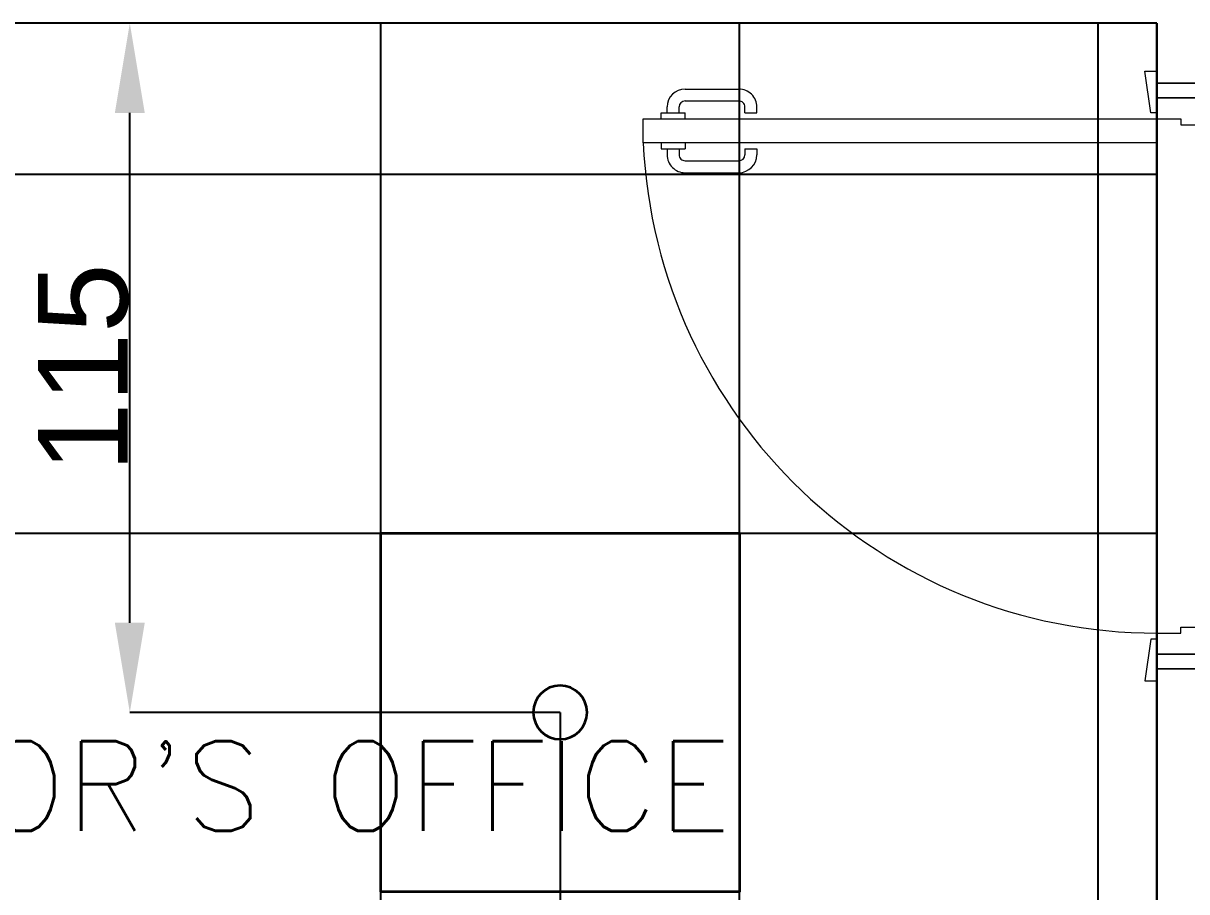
# Model space of a CAD drawing. Header units: inches. Extents: x -12418 to 57169, y -29325 to 19878.
# Drawn here: x 7202 to 9148, y -7800 to -6347 of the extents above; entities that cross this region are included whole.
import ezdxf
from ezdxf.enums import TextEntityAlignment as Align

# ---------------------------------------------------------------- set-up
doc = ezdxf.new("R2010")
doc.units = ezdxf.units.IN
doc.header["$LTSCALE"] = 25
doc.header["$MEASUREMENT"] = 0
doc.header["$PDMODE"] = 3
doc.layers.get('0').update_dxf_attribs({"color": 8})
doc.layers.get('Defpoints').update_dxf_attribs({"color": 8})
for name, color, linetype, lineweight in [('00-Ground Floor$0$72_EGR_BASE_TEXT', 252, 'Continuous', 5), ('00-Ground Floor$0$Walls', 251, 'Continuous', 5), ('00-Ground Floor$0$Wooden Joinery', 251, 'Continuous', 5), ('E-DIM', 6, 'Continuous', 18), ('E-LITE-CIRC-NUMB', 6, 'Continuous', 25), ('E-LITE-CLNG', 150, 'Continuous', 35), ('E-LITE-CTRL', 6, 'Continuous', 25)]:
    doc.layers.add(name, color=color, linetype=linetype, lineweight=lineweight)
doc.layers.add('00-Ground Floor$0$False Ceiling', color=251, linetype='Continuous')
doc.styles.add('00-Ground Floor$0$SIMPLEX', font='SIMPLEX.shx', dxfattribs={"height": 150})
doc.styles.add('DC_Simplex', font='SIMPLEX.shx', dxfattribs={"width": 0.7})
doc.styles.get("Standard").update_dxf_attribs({"font": 'arial.ttf'})
doc.dimstyles.get("Standard").update_dxf_attribs({"dimtxt": 150, "dimasz": 150, "dimexe": 0.18, "dimexo": 0.0625, "dimgap": 1, "dimtad": 1, "dimdec": 0, "dimlfac": 0.1, "dimzin": 0, "dimdsep": 46, "dimtxsty": 'Standard', "dimcen": 0.09, "dimclrd": 256, "dimclrt": 7, "dimadec": 0, "dimazin": 0, "dimtfac": 1, "dimtdec": 0, "dimtofl": 0, "dimtmove": 0, "dimatfit": 3, "dimfxl": 1, "dimtolj": 1, "dimtzin": 0, "dimarcsym": 0})

# ---------------------------------------------------------------- blocks, each defined once
blk = doc.blocks.new('00-Ground Floor$0$A$C72370EFE')
at = {"layer": '00-Ground Floor$0$Wooden Joinery'}
for p, q in [((-0.01, -0.03), (-0.01, -0.07)), ((0, -0.03), (-0.01, -0.03)), ((0.04, -0.03), (0.05, -0.03)), ((0.05, -0.03), (0.05, -0.07)), ((-0.01, -0.04), (-0.02, -0.04)), ((0.05, -0.04), (0.06, -0.04)), ((-0.05, -0.07), (-0.05, -0.16)), ((-0.03, -0.07), (-0.03, -0.16)), ((-0.01, -0.06), (-0.02, -0.06)), ((0, -0.07), (-0.01, -0.07)), ((0.04, -0.07), (0.05, -0.07)), ((0.05, -0.06), (0.06, -0.06)), ((0.07, -0.07), (0.07, -0.16)), ((0.09, -0.07), (0.09, -0.16)), ((-0.01, -0.17), (-0.02, -0.17)), ((-0.01, -0.17), (-0.01, -0.19)), ((0.05, -0.17), (0.06, -0.17)), ((0.05, -0.17), (0.05, -0.19)), ((-0.01, -0.19), (-0.02, -0.19)), ((0.05, -0.19), (0.06, -0.19))]:
    blk.add_line(p, q, dxfattribs=at)
for centre, radius, start, end in [((-0.02, -0.07), 0.03, 90, 180), ((0.06, -0.07), 0.03, 0, 90), ((-0.02, -0.07), 0.01, 90, 180), ((0.06, -0.07), 0.01, 0, 90), ((-0.02, -0.16), 0.03, 180, 270), ((-0.02, -0.16), 0.01, 180, 270), ((0.06, -0.16), 0.01, 270, 0), ((0.06, -0.16), 0.03, 270, 0)]:
    blk.add_arc(centre, radius, start, end, dxfattribs=at)
blk = doc.blocks.new('00-Ground Floor$0$A$C5DAD61B4')
at = {"layer": '00-Ground Floor$0$Wooden Joinery'}
for points in [[(80, 959.1), (80, 969.1), (10, 979.1), (10, 959.1)], [(940, 959.1), (940, 969.1), (1010, 979.1), (1010, 959.1)], [(70, 859.1), (70, 849.1), (0, 839.1), (0, 859.1)], [(120, 859.1), (120, 0), (80, 0), (80, 859.1)], [(950, 859.1), (950, 849.1), (1020, 839.1), (1020, 859.1)]]:
    blk.add_lwpolyline(points, close=True, dxfattribs=at)
for points in [[(45, 859.1), (45, 959.1), (20, 959.1), (20, 859.1), (45, 859.1)], [(45, 859.1), (80, 859.1), (80, 899.1), (90, 899.1), (90, 959.1), (45, 959.1), (45, 859.1)], [(975, 859.1), (940, 859.1), (940, 899.1), (930, 899.1), (930, 959.1), (975, 959.1), (975, 859.1)], [(975, 859.1), (975, 959.1), (1000, 959.1), (1000, 859.1), (975, 859.1)]]:
    blk.add_lwpolyline(points, dxfattribs=at)
blk.add_arc((80, 859.1), 860, 272.666, 0, dxfattribs=at)
at = {"layer": '00-Ground Floor$0$Wooden Joinery', "xscale": 999.9999999998854, "yscale": 999.9999999998854, "zscale": 999.9999999998854, "rotation": 180}
blk.add_blockref('00-Ground Floor$0$A$C72370EFE', (120, 0), dxfattribs=at)
blk = doc.blocks.new('00-Ground Floor$0$A$Ce9e1c4c3')
at = {"layer": '00-Ground Floor$0$False Ceiling', "color": 254}
for p, q in [((-90902.1, -6347.4, 0), (-94542.1, -6347.4, 0)), ((-90902.1, -10017.4, 0), (-90902.1, -6347.4, 0))]:
    blk.add_line(p, q, dxfattribs=at)
at = {"layer": '00-Ground Floor$0$False Ceiling', "color": 254, "linetype": 'Continuous'}
for p, q in [((-92200, -10017.4), (-92200, -6347.4)), ((-91600, -10017.4), (-91600, -6347.4)), ((-91000, -10017.4), (-91000, -6347.4)), ((-94542.1, -6600), (-90902.1, -6600)), ((-94542.1, -7200), (-90902.1, -7200))]:
    blk.add_line(p, q, dxfattribs=at)
blk = doc.blocks.new('00-Ground Floor')
at = {"layer": '00-Ground Floor$0$Walls'}
for p, q in [((5457.9, -6347.4, 0), (9097.9, -6347.4, 0)), ((9097.9, -6447.4, 0), (9097.9, -6347.4, 0)), ((9097.9, -6447.4, 0), (9197.9, -6447.4, 0)), ((9097.9, -7427.4, 0), (9197.9, -7427.4, 0)), ((9097.9, -10017.4, 0), (9097.9, -7427.4, 0))]:
    blk.add_line(p, q, dxfattribs=at)
at = {"layer": '00-Ground Floor$0$False Ceiling', "color": 254}
blk.add_blockref('00-Ground Floor$0$A$Ce9e1c4c3', (100000, 0), dxfattribs=at)
at = {"layer": '00-Ground Floor$0$Wooden Joinery', "rotation": 270}
blk.add_blockref('00-Ground Floor$0$A$C5DAD61B4', (8238.9, -6427.4, 0), dxfattribs=at)
at = {"layer": '00-Ground Floor$0$72_EGR_BASE_TEXT', "extrusion": (8.17011e-07, -7.77426e-06, 1), "insert": (7279.6, -7548.4, 0), "char_height": 150, "attachment_point": 2, "text_direction": (1, 0, -1e-06), "style": '00-Ground Floor$0$SIMPLEX'}
blk.add_mtext("SUPERVISOR'S OFFICE", dxfattribs=at)
blk = doc.blocks.new('*U58')
blk.add_lwpolyline([(-300, 300), (-300, -300), (300, -300), (300, 300)], close=True)
blk.add_circle((0, 0), 45)
at = {"layer": 'E-LITE-CIRC-NUMB', "style": 'DC_Simplex', "width": 0.7, "flags": 8}
blk.add_attdef('CIRCUIT', text='', height=200, rotation=0, dxfattribs=at).set_placement((-473.9, 300), align=Align.RIGHT)
at = {"layer": 'E-LITE-CTRL', "style": 'DC_Simplex', "width": 0.7, "flags": 8}
blk.add_attdef('CONTROL', (1118.9, -935), '', height=200, rotation=360, dxfattribs=at)
blk = doc.blocks.new('*D396')
at = {"layer": 'Defpoints', "color": 0, "transparency": 16777216}
for p in [(9097.9, -6347.4, 0), (8100, -7500), (9097.9, -8157.4)]:
    blk.add_point(p, dxfattribs=at)
at = {"layer": 'E-DIM', "color": 0, "lineweight": -2, "transparency": 16777216}
for p, q in [((9097.9, -6347.5), (9097.9, -8157.6)), ((8100, -7500.1), (8100, -8157.6))]:
    blk.add_line(p, q, dxfattribs=at)
at = {"layer": 'E-DIM', "lineweight": -2, "transparency": 16777216}
blk.add_line((8250, -8157.4), (8947.9, -8157.4), dxfattribs=at)
at = {"layer": 'E-DIM', "transparency": 16777216}
for points in [[(8250, -8132.4), (8250, -8182.4), (8100, -8157.4)], [(8947.9, -8132.4), (8947.9, -8182.4), (9097.9, -8157.4)]]:
    blk.add_solid(points, dxfattribs=at)
at = {"layer": 'E-DIM', "color": 7, "transparency": 16777216, "insert": (8599, -8079.8), "char_height": 150, "attachment_point": 5}
blk.add_mtext('\\A1;100', dxfattribs=at)
blk = doc.blocks.new('*D397')
at = {"layer": 'Defpoints', "color": 0, "transparency": 16777216}
for p in [(7380.3, -6347.4), (8100, -6347.4, 0), (8100, -7500)]:
    blk.add_point(p, dxfattribs=at)
at = {"layer": 'E-DIM', "color": 0, "lineweight": -2, "transparency": 16777216}
for p, q in [((8099.9, -6347.4), (7380.1, -6347.4)), ((8099.9, -7500), (7380.1, -7500))]:
    blk.add_line(p, q, dxfattribs=at)
at = {"layer": 'E-DIM', "lineweight": -2, "transparency": 16777216}
blk.add_line((7380.3, -7350), (7380.3, -6497.4), dxfattribs=at)
at = {"layer": 'E-DIM', "transparency": 16777216}
for points in [[(7355.3, -6497.4), (7405.3, -6497.4), (7380.3, -6347.4)], [(7355.3, -7350), (7405.3, -7350), (7380.3, -7500)]]:
    blk.add_solid(points, dxfattribs=at)
at = {"layer": 'E-DIM', "color": 7, "transparency": 16777216, "insert": (7302.7, -6923.7), "char_height": 150, "attachment_point": 5, "rotation": 90}
blk.add_mtext('\\A1;115', dxfattribs=at)

msp = doc.modelspace()

# ---------------------------------------------------------------- block references
msp.add_blockref('00-Ground Floor', (0, 0))
at = {"layer": 'E-LITE-CLNG', "xscale": -1}
msp.add_blockref('*U58', (8100, -7500), dxfattribs=at)

# ---------------------------------------------------------------- dimensions: what is measured, and where the dimension line sits
at = {"layer": 'E-DIM'}
dim = msp.add_linear_dim(base=(7380.3, -6347.4), p1=(8100, -7500), p2=(8100, -6347.4, 0), angle=90, dimstyle='Standard', dxfattribs=at)
dim.commit()
dim.dimension.update_dxf_attribs({"geometry": '*D397', "text_midpoint": (7302.7, -6923.7)})
dim = msp.add_linear_dim(base=(9097.9, -8157.4), p1=(8100, -7500), p2=(9097.9, -6347.4, 0), dimstyle='Standard', dxfattribs=at)
dim.commit()
dim.dimension.update_dxf_attribs({"geometry": '*D396', "text_midpoint": (8599, -8079.8)})

doc.saveas('drawing.dxf')
